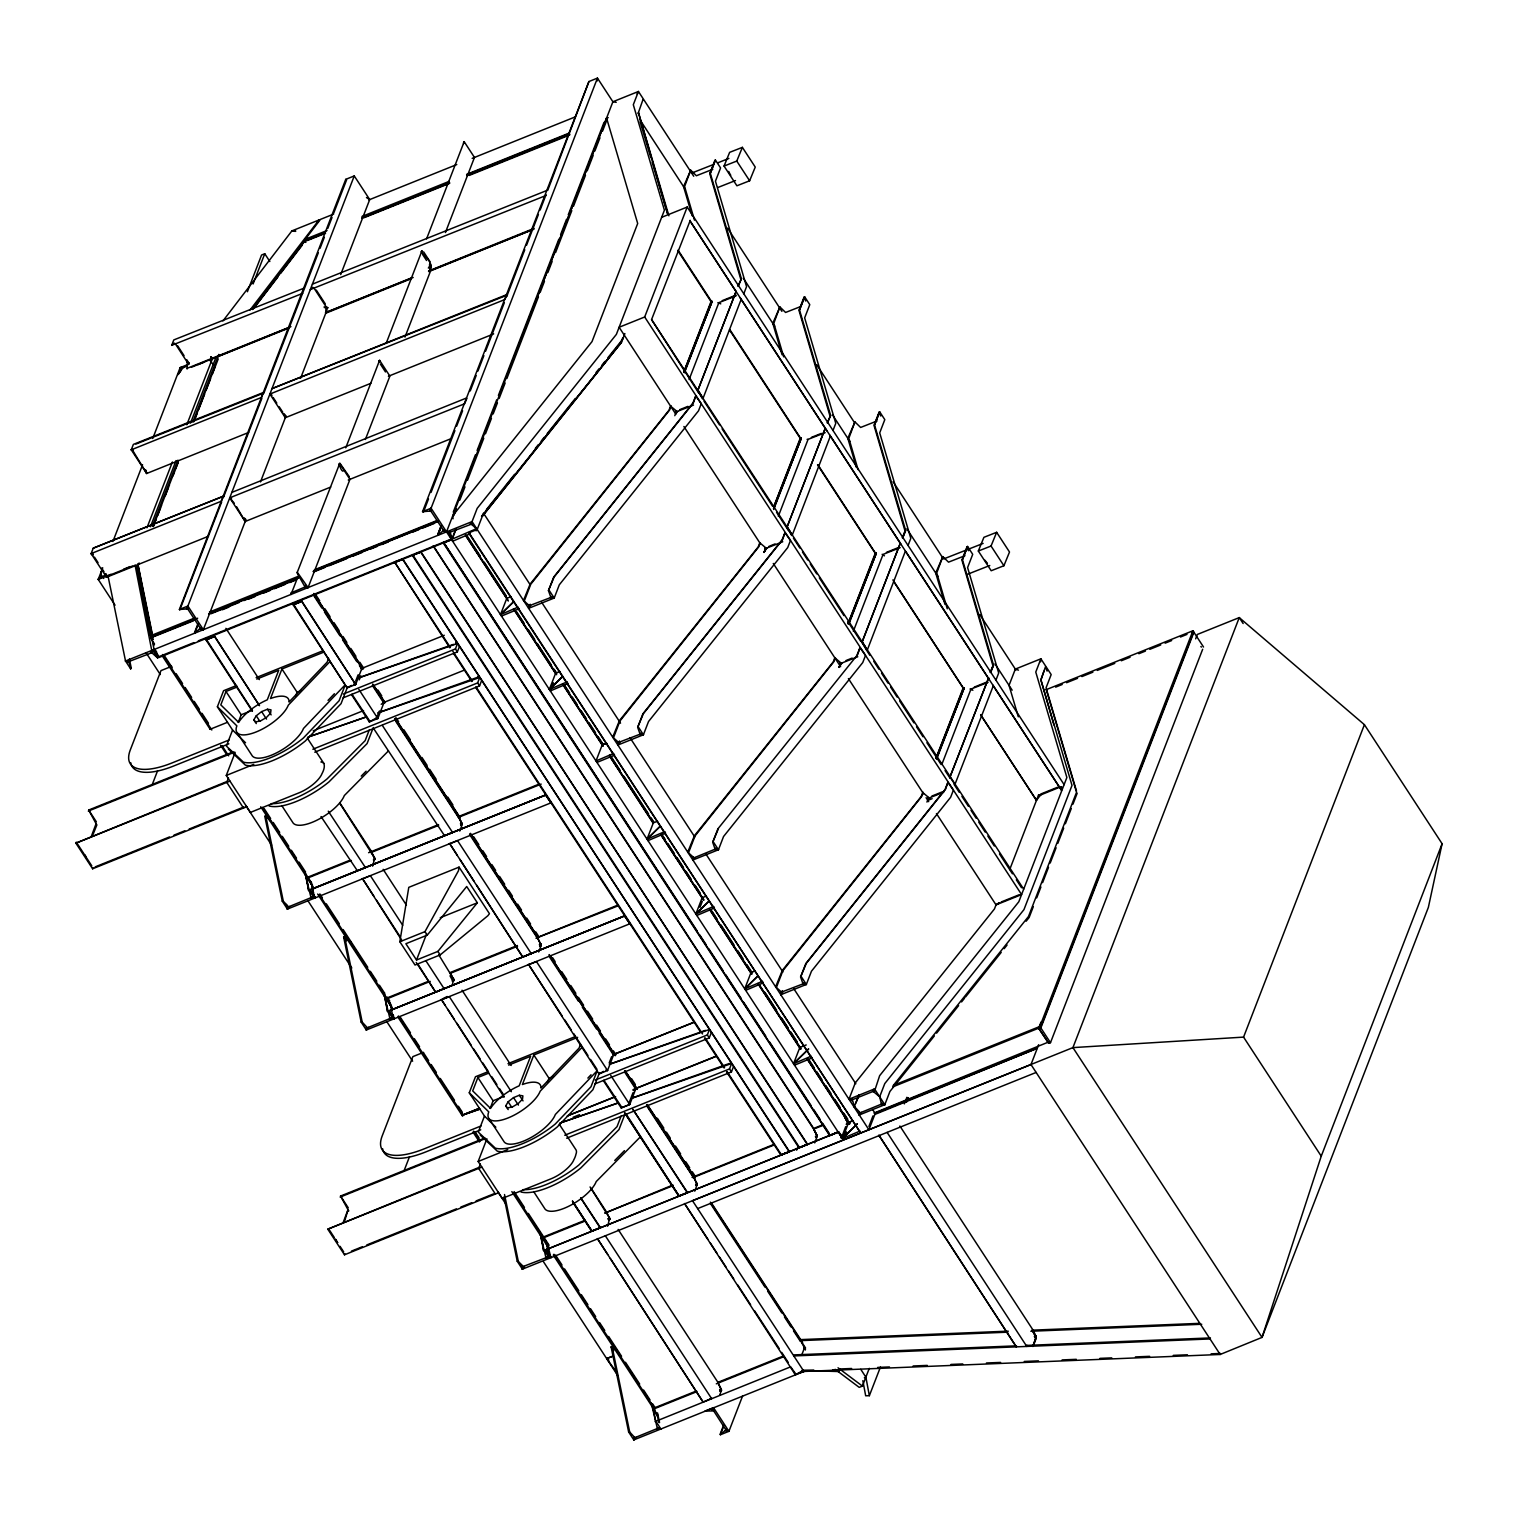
<?xml version="1.0" encoding="UTF-8"?>
<svg xmlns="http://www.w3.org/2000/svg" width="1518" height="1518" viewBox="0 0 1518 1518"><rect width="100%" height="100%" fill="white"/><g stroke="black" fill="none" stroke-linecap="round" stroke-linejoin="round"><path stroke-width="1.5" d="M530.161 584.696L483.502 513.198L477.202 529.478L471.832 524.583L472.06 521.604L477.183 508.359L616.365 334.396L664.41 210.186L633.31 104.723L638.433 91.478L693.726 176.24M528.89 605.34L528.644 608.32L554.203 598.054L559.307 584.809L698.508 410.847L701.259 403.712L695.756 395.989L692.853 403.162L553.672 577.125L548.453 590.616L550.863 597.466L529.384 605.701L523.501 600.445L530.161 584.051L669.002 410.183L670.576 406.103L677.066 411.53L693.517 405.059M618.092 742.055L617.864 745.034L643.404 734.769L648.528 721.524L787.728 547.562L790.48 540.427L784.977 532.704L782.074 539.877L642.892 713.839L637.674 727.331L640.084 734.181L618.604 742.416L612.722 737.16L619.363 720.765L758.222 546.897L759.797 542.818L766.286 548.245L782.738 541.774M675.946 410.998L675.719 413.997L619.135 327.262L644.676 316.996L687.199 207.036L1064.118 784.635M857.101 654.865L860.004 647.674L865.507 655.415L862.755 662.55L723.555 836.513L718.45 849.757L692.891 860.023L693.138 857.044L687.749 852.148L694.39 835.754L833.249 661.886L834.824 657.806L841.314 663.233L857.765 656.763M766.875 548.15L764.939 550.711L765.167 547.713M781.03 991.728L780.802 994.726L806.343 984.442L811.466 971.216L950.648 797.254L953.418 790.119L947.896 782.377L945.012 789.55L805.811 963.532L800.593 977.004L803.003 983.873L781.523 992.108L775.641 986.833L782.301 970.438L921.141 796.589L922.716 792.51L929.225 797.937L943.684 792.263M841.921 663.138L839.966 665.7L840.194 662.702M934.348 1035.94L889.928 1091.461L884.804 1104.687L859.264 1114.971L859.492 1111.973L854.634 1106.812L852.3 1099.772L873.173 1091.385L879.662 1096.812L884.785 1083.567L1023.967 909.605L1072.012 785.394L1040.912 679.931L1043.929 671.222M874.292 1091.916L879.643 1075.693L1018.825 901.73L1066.869 777.501L1035.769 672.057L1040.893 658.812L1051.177 674.58L1046.054 687.825L1076.509 791.049M928.105 797.405L927.859 800.384L932.128 798.677M1040.646 661.791L1040.893 658.812L1015.333 669.096L1009.034 685.377L1018.312 716.8M198.232 624.296L194.816 633.12L200.281 628.186L187.682 608.87L187.89 606.043L354.263 175.936L369.709 199.579L340.696 274.587M440.562 528.681L438 535.304L443.465 530.37L430.846 511.054L431.074 508.226L597.447 78.101L612.893 101.763L616.213 102.332M713.27 1410.488L713.498 1407.66L704.978 1411.076L713.707 1410.924L725.87 1429.804L720.405 1434.738L728.925 1431.322L742.568 1396.048M736.363 291.987L689.741 220.508L1061.48 790.252L1061.784 786.912M232.994 751.941L88.689 810.043L96.089 823.686L91.156 836.854M484.887 1137.95L340.563 1196.051L347.983 1209.694L343.049 1222.863M873.989 1113.073L1048.483 1042.05M210.964 356.673L210.471 361.303L213.981 365.136M156.316 651.089L157.72 657.996L152.255 653.138L135.045 564.981L137.626 568.927M305.384 874.634L311 897.669L289.521 906.455L287.414 909.073L287.737 906.037L283.316 901.18L265.783 816.058L264.739 816.058L282.272 901.18L287.414 909.073L314.473 898.182L311.152 882.091M383.807 993.246L389.898 1018.597L368.438 1027.363L366.312 1030.001L361.17 1022.107L343.637 936.986L344.681 936.967L362.214 1022.107L366.654 1026.965L366.312 1030.001L393.371 1019.109L390.05 1003M546.119 1242.16L549.44 1258.27L522.382 1269.162L522.704 1266.126L518.283 1261.268L504.526 1194.533M651.298 1403.144L657.37 1428.495L635.909 1437.261L633.803 1439.899L628.642 1432.005L611.109 1346.883L612.152 1346.864L629.685 1432.005L634.126 1436.863L633.803 1439.899L803.933 1371.456L1220.168 1354.473L1262.027 1337.396L1428.362 907.385L1442.1 843.723L1364.416 724.674L1239.257 617.598L1197.341 634.448L1195.653 638.85M443.275 529.839C449.005 534.374 450.144 531.243 442.99 531.262M438.721 954.784L453.654 979.129L452.326 984.954M470.295 834.274L537.505 937.612L541.186 945.24L538.681 952.014M697.236 1184.401L696.895 1183.243L695.718 1185.008L697.236 1184.401L693.574 1176.773L646.801 1104.781L693.688 1177.361L697.236 1184.401L694.751 1191.175M814.73 1142.902L817.234 1136.128L813.667 1129.107L433.161 545.968M846.266 1124.155L847.993 1123.13L844.539 1116.679L807.064 1058.824M106.602 574.942L101.459 576.688L101.023 572.172L101.459 576.688L98.234 579.421L115.045 605.189M211.078 356.977L211.4 361.17M313.505 894.747L315.194 897.897L310.014 889.776L545.93 794.882L310.033 890.022L315.194 897.897L551.015 802.832L545.778 795.185L551.015 802.832M1243.147 623.537L1239.257 617.598L1072.922 1047.61L1262.027 1337.396L1321.248 1156.166L1243.565 1037.117L1072.922 1047.61L550.939 1257.663L547.581 1244.608L543.178 1237.075L584.961 1220.301M187.131 368.988L187.397 362.441L175.139 343.523M313.771 287.756L326.028 306.674L325.744 313.239L411.188 278.705M399.841 941.748L408.778 887.347L459.062 867.12L489.441 913.684L487.828 915.771L440.182 954.917L415.021 965.031L399.841 941.748L424.983 931.635L458.455 870.782L459.062 867.12M137.853 563.766L152.521 634.96L152.787 637.902L150.68 638.129L154.551 644.087M404.964 337.11L430.505 271.096L429.708 269.843C435.362 261.722 418.551 252.235 421.947 250.849L421.188 251.931M899.889 1126.014L1033.075 1330.129L1036.187 1336.713L1032.961 1346.295M1202.673 649.249L1050.475 1042.714L1048.388 1042.79L1038.654 1028.198L1041.006 1022.088M430.941 265.138L429.708 269.843C433.977 265.384 427.659 264.701 430.505 263.98L429.328 264.967M719.817 1394.852L721.486 1390.203L717.919 1382.348L618.13 1229.409M471.832 524.583L472.06 521.604L154.096 649.514L151.477 636.801L197.663 618.224M529.384 605.701L528.644 608.32L530.598 605.777M618.604 742.416L617.864 745.034L619.818 742.492M764.939 550.711L765.679 548.093L764.009 552.4L766.286 548.245L764.009 552.4M860.004 647.674L857.613 654.656L717.919 828.828L712.701 842.3L715.111 849.169L694.846 857.48L692.891 860.023L693.138 857.044M839.966 665.7L840.706 663.081L839.037 667.389L841.314 663.233L839.037 667.389M781.523 992.108L780.802 994.726L782.738 992.165M879.662 1096.812L881.465 1104.117L861.218 1112.409L859.264 1114.971L859.492 1111.973M873.78 1091.537L874.52 1088.918L848.979 1099.203L852.205 1100.797M429.708 269.843L430.941 265.631L428.702 267.301L430.6 267.529L428.323 268.003M304.359 587.504L308.097 587.561L349.956 479.346L339.671 463.578L297.054 572.874L305.023 586.992L291.589 592.646L291.058 594.411L297.907 576.745M291.589 592.646L291.058 594.411L291.039 593.083M339.102 463.996L339.14 465.343C338.647 460.713 340.317 470.694 342.992 471.244M345.762 447.829L379.595 360.335L379.064 362.1L379.595 360.335L389.879 376.103L365.383 439.48M426.577 238.857L464.166 141.667L463.654 143.451L464.166 141.667L474.47 157.436L445.419 232.539M252.481 710.747L206.486 639.552L213.032 637.143L213.658 635.549L213.032 637.143L206.031 639.951L252.273 711.126M347.129 687.92L293.657 604.487L300.203 602.077L300.811 600.483L300.203 602.077L293.202 604.885L347.129 687.92L355.648 684.485L361.948 668.205L314.359 595.265M187.075 608.642L187.89 606.043L179.39 609.477L187.682 608.87M430.258 510.807L431.074 508.226L422.554 511.642L430.846 511.054M712.682 1410.26L713.498 1407.66L728.925 1431.322L725.414 1430.715M152.255 653.138L152.578 650.121L157.72 657.996M286.466 904.462L287.414 909.073L287.737 906.037M366.654 1026.965L366.312 1030.001L368.438 1027.363M503.957 1196.848L517.24 1261.268L522.382 1269.162L522.704 1266.126M634.126 1436.863L633.803 1439.899L635.909 1437.261M741.41 278.743L738.127 286.143L741.41 278.743L710.31 173.28L715.414 160.054L720.576 167.929L715.452 181.173L746.552 286.636L743.801 293.752M830.631 415.458L827.348 422.858L830.631 415.458L799.512 309.995L804.635 296.769L809.777 304.644L804.654 317.888L835.773 423.351L833.002 430.486M880.782 416.027L879.15 412.023L873.989 425.325L905.032 530.977L902.375 537.846L905.658 530.446L874.558 424.983L879.662 411.757L884.804 419.632L879.7 432.877L910.8 538.34L908.049 545.455M968.674 550.73L967.042 546.708L961.9 560.009L992.924 665.681L990.267 672.531L993.55 665.15L962.45 559.687L967.573 546.442L972.715 554.336L967.592 567.58L998.692 673.024L995.941 680.159M330.715 487.069L245.195 521.49L229.749 497.828L464.641 403.769L466.842 398.475M449.859 647.844L394.509 561.907L402.801 559.06L789.265 1151.839L780.84 1155.027L726.534 1071.822M412.365 555.379L420.903 551.774L807.348 1144.572L798.923 1147.76L412.365 555.379L420.79 552.173L807.519 1144.249L798.923 1147.76L807.519 1144.249M695.756 395.989L693.365 402.953L554.165 576.935L548.453 590.616M784.977 532.704L782.586 539.668L643.385 713.65L637.674 727.331M947.896 782.377L945.505 789.36L806.324 963.323L800.593 977.004M1032.771 1346.466L1035.959 1337.681L1032.695 1331.172L1036.187 1336.713L1034.707 1337.434L1036.301 1338.06L1033.075 1346.409M712.815 169.276L696.382 175.746L690.69 170.206L684.599 186.543L694.466 220.148M800.062 306.788L785.584 312.461L779.891 306.921L773.819 323.258L783.686 356.863M877.062 420.979L860.63 427.45L854.938 421.909L848.847 438.247L858.068 469.612M964.974 555.683L948.522 562.153L942.83 556.613L936.758 572.931L947.27 608.794M841.636 1137.418L843.154 1136.811L841.636 1137.418L845.697 1126.641M208.478 536.252L106.564 577.238L91.137 553.596L93.243 548.169L223.563 496.158L93.243 548.169M133.091 450.941L131.269 449.821L261.381 397.488L263.696 392.384L133.375 444.394L131.269 449.821L146.715 473.483L248.629 432.478M174.228 343.087L171.686 345.345L173.792 339.918L304.283 288.059M111.004 574.278L98.234 579.421L102.731 567.789M112.901 541.49L142.578 464.755M152.749 438.455L180.149 367.641L188.649 364.206M146.961 527.79L172.388 462.022M186.809 424.755L212.805 357.565M150.434 526.746L176.031 460.58M190.528 423.067L216.125 356.901M152.35 526.291L177.91 460.201M192.843 421.909L218.82 354.415M137.417 567.39L139.125 562.969M153.622 525.475L160.453 507.828M162.16 503.407L168.118 487.961M169.826 483.559L174.096 472.534M175.803 468.113L178.365 461.491M193.716 421.795L215.063 366.635M153.394 526.575L155.956 519.953M157.663 515.532L161.914 504.507M165.329 495.684L169.599 484.659M173.014 475.836L178.137 462.592M194.342 420.676L196.904 414.053M198.611 409.651L204.588 394.206M206.296 389.803L210.566 378.76M212.273 374.358L218.231 358.912M247.396 291.741L261.57 255.024L264.758 253.734L269.843 261.532M253.089 283.98L264.758 253.734M246.694 806.741L92.617 868.789L75.9 843.173L227.188 781.39M179.39 609.477L345.743 179.352L354.263 175.936M92.56 835.659L96.886 824.9L96.089 823.686M92.617 868.789L93.015 867.746M194.532 632.589L197.947 623.765M245.992 519.422L203.336 629.704L199.807 629.097M260.489 481.908L286.086 415.742M300.602 378.248L327.148 309.615M152.502 783.914L157.606 770.708M245.555 742.776L232.577 730.044L217.397 706.762L223.582 690.728L236.599 685.491M236.979 687.066L225.992 691.487L220.812 704.883L238.649 722.378A30.702 11.594 -33.1 0 1 267.301 699.798L278.724 670.273L256.751 679.115M232.577 730.044L226.372 746.078L243.449 762.169A51.802 19.563 -33.1 0 0 303.334 738.071L339.102 700.747L345.307 684.713L303.486 728.469A30.702 11.594 -33.1 0 1 278.287 751.96A30.702 11.594 -33.1 0 1 252.33 755.964L237.131 732.682M238.231 722.435L241.191 714.769L252.178 710.348M386.141 343.41L421.947 250.849M307.338 738.146L323.846 763.44A41.005 15.484 -33.1 0 1 321.987 773.668A22.011 8.311 -33.1 0 1 299.008 792.832L250.394 812.415L226.277 775.451L235.024 752.795M228.478 777.994L226.789 782.415L243.487 808.031L243.886 806.988L189.219 829.018M323.562 652.228L281.931 668.983L270.508 698.527A30.702 11.594 -33.1 0 1 289.046 701.999L327.129 662.152L328.609 658.319M295.479 696.496L297.111 692.265L301.494 690.5M347.603 686.724L341.038 703.688L305.27 741.031A51.802 19.563 -33.1 0 1 245.366 765.129L228.307 749.038M355.648 681.165L358.096 674.846M422.554 511.642L588.927 81.536L597.447 78.101L597.219 80.947M423.389 512.23L428.493 498.986M431.055 492.382L454.907 430.619M456.614 426.197L462.592 410.771M470.257 390.923L476.216 375.477M477.923 371.056L483.881 355.629M485.589 351.208L504.337 302.689M506.879 296.067L524.773 249.749M526.48 245.347L538.416 214.455M540.123 210.053L546.082 194.608M547.789 190.186L588.927 81.536M359.216 679.912L360.848 675.7M453.256 512.116L475.4 454.869M477.107 450.466L496.69 399.822M498.397 395.42L558.871 239.085M560.578 234.683L566.537 219.256M568.244 214.854L604.012 122.389M369.272 729.968L365.155 740.651L327.053 778.924A51.802 19.563 -33.1 0 1 271.229 803.629M471.32 524.222L450.296 532.135L452.022 539.611L443.237 542.951L829.701 1135.578L838.619 1131.973L843.363 1140.037L446.52 531.869L612.893 101.763L638.433 91.478L637.067 93.945M524.754 329.577L606.327 118.727M453.844 515.551L456.425 508.928M459.84 500.086L464.963 486.823M467.525 480.2L483.768 438.228M485.475 433.806L491.452 418.342M493.16 413.921L497.43 402.877M499.156 398.456L505.133 382.991M506.841 378.57L538.454 296.807M540.161 292.405L544.45 281.342M547.865 272.519L552.135 261.457M555.55 252.633L571.793 210.641M573.5 206.22L585.474 175.291M587.181 170.87L593.159 155.405M594.866 150.984L599.99 137.74M602.551 131.098L606.839 120.055M351.588 694.751L369.31 721.923L376.578 717.862L379.462 710.955M373.276 727.577L367.071 743.611L328.989 781.884A51.802 19.563 -33.1 0 1 269.084 805.982M372.745 684.732L384.13 702.208L377.83 718.488L369.31 721.923M159.238 657.389L154.096 649.514L159.238 657.389L451.757 539.535L455.571 529.63M456.14 528.985L452.022 539.611L449.745 533.482L443.465 530.37M638.053 113.622L642.987 99.562M343.391 694.011L455.438 648.926L457.544 643.499L357.47 678.375M372.612 866.152L374.756 858.22L339.634 803.041M343.125 697.844L457.373 651.886L459.48 646.459M312.841 749.228L477.62 682.929L479.726 677.502L379.671 712.359M314.776 752.188L479.555 685.889L481.661 680.462M622.646 338.04L620.957 342.404L482.326 516.253L621.507 342.29L624.885 333.562M524.507 600.464L530.769 584.259L669.552 410.069L671.165 405.932M530.218 604.259L528.644 608.32L530.01 605.872M714.902 160.32L709.741 173.621L740.784 279.274M710.31 173.28L715.414 160.054M459.764 831.086L462.269 824.331L458.626 817.063L394.984 718.906L458.702 816.456M416.52 960.002L437.886 951.406L477.335 902.793L466.709 886.512L427.26 935.126L405.894 943.722L416.52 960.002L426.52 934.158M498.587 1192.75L344.51 1254.798L327.793 1229.182L479.081 1167.399M344.453 1221.667L347.926 1210.263L348.779 1210.909L347.983 1209.694M551.091 688.906L553.463 682.796M683.745 372.043L711.012 301.589M684.276 371.872L712.094 301.361L684.466 372.783M344.51 1254.798L344.909 1253.754M674.789 415.685L676.459 411.378L675.719 413.997L677.673 411.435M689.096 379.576L718.849 302.67L735.945 295.934M741.163 299.388L703.005 398.437L697.73 390.657L736.059 291.513L697.73 390.657L702.492 398.836M404.376 1169.942L409.499 1156.716M495.836 1127.21L484.47 1116.053L469.271 1092.77L475.476 1076.736L488.492 1071.518M488.872 1073.074L477.885 1077.495L472.705 1090.892L490.542 1108.406A30.702 11.594 -33.1 0 1 519.194 1085.806L530.617 1056.281L508.644 1065.124M613.708 737.179L619.989 720.974L758.772 546.784L760.366 542.647M619.439 740.974L617.864 745.034L619.211 742.587M484.47 1116.053L478.265 1132.086L495.342 1148.177A51.802 19.563 -33.1 0 0 555.227 1124.079L590.995 1086.755L597.2 1070.721L555.36 1114.478A30.702 11.594 -33.1 0 1 530.18 1137.988A30.702 11.594 -33.1 0 1 504.223 1141.972L489.024 1118.69M490.124 1108.444L493.084 1100.778L504.071 1096.357M799.512 309.995L804.635 296.769M559.231 1124.155L575.739 1149.449A22.011 8.311 -33.1 0 1 575.929 1154.325A41.005 15.484 -33.1 0 1 573.88 1159.676A22.011 8.311 -33.1 0 1 550.901 1178.86L502.287 1198.423L478.17 1161.479L486.917 1138.804M480.371 1164.021L478.682 1168.424L495.38 1194.04M577.656 1037.363L533.824 1054.991L522.401 1084.535A30.702 11.594 -33.1 0 1 540.939 1088.008L579.022 1048.16L580.502 1044.327M547.372 1082.505L549.004 1078.273L553.387 1076.509M773.819 506.557L800.214 438.304M773.478 508.587L801.314 438.095L773.687 509.498M657.56 821.219L653.328 822.87L647.029 839.15L664.599 831.674L665.567 833.135L647.996 840.63M778.317 516.291L808.069 439.385L825.166 432.649M830.365 436.102L792.225 535.152L786.931 527.372L825.28 428.228L786.931 527.372L791.713 535.55M599.534 1072.6L592.912 1089.715L557.163 1127.039A51.802 19.563 -33.1 0 1 497.259 1151.137L480.2 1135.047M688.755 852.148L695.016 835.963L833.799 661.772L835.412 657.636M609.173 1062.961L611.621 1056.642M528.473 964.347L599.022 1073.928L607.542 1070.513L613.841 1054.213L549.212 955.164M712.701 842.3L718.412 828.638M874.558 424.983L879.662 411.757M699.969 907.385L702.322 901.312M703.1 899.282L660.747 834.312M621.166 1115.977L617.029 1126.66L578.946 1164.932A51.802 19.563 -33.1 0 1 523.122 1189.638M632.987 1092.751L628.907 1103.282L629.723 1104.497L621.204 1107.931L603.481 1080.759M625.169 1113.586L618.964 1129.62L580.882 1167.892A51.802 19.563 -33.1 0 1 520.978 1191.991M621.204 1107.931L629.723 1104.497L636.023 1088.216L624.638 1070.759M607.579 1226.221L609.724 1218.29L590.066 1186.962M847.993 623.746L875.26 553.273M848.524 623.575L876.341 553.064L849.549 622.323M853.344 631.279L883.096 554.374L900.193 547.619M595.284 1080.019L707.331 1034.953L709.437 1029.508L609.363 1064.384M905.411 551.091L867.252 650.14L861.977 642.342L900.307 543.216L861.977 642.342L866.74 650.539M594.999 1083.871L709.267 1037.895L711.373 1032.468M902.906 537.581L905.658 530.446M750.955 972.715L744.712 988.863L762.302 981.368L763.25 982.848L745.68 990.324M564.734 1135.236L729.513 1068.938L731.619 1063.511L631.564 1098.368M566.65 1138.196L731.448 1071.898L733.555 1066.471M776.647 986.852L782.909 970.666L921.692 796.476L923.305 792.32M782.377 990.647L780.802 994.726L782.149 992.26M962.45 559.687L967.573 546.442M935.885 758.45L963.152 687.977M936.416 758.279L964.234 687.768L936.606 759.19M926.929 802.073L928.599 797.785L927.859 800.384L929.813 797.842M942.09 763.782L970.989 689.058L988.085 682.322M796.646 1150.17L798.259 1145.957M990.799 672.265L993.55 665.15M720.12 1434.206L723.536 1425.402M720.405 1434.738L722.966 1428.134M848.619 1122.504L852.945 1120.607L848.619 1122.504L842.395 1138.557L843.363 1140.037L838.316 1131.916L545.797 1249.769L550.939 1257.663L549.725 1254.836M844.16 1137.988L846.513 1131.878M1047.116 671.108L1045.447 666.876L1040.912 679.931L1053.89 724.921M868.922 1126.432L872.983 1115.901M803.99 1347.434L805.432 1349.654L800.1 1339.635L1008.218 1331.153M801.694 1355.062L804.123 1348.781L805.033 1349.502L804.179 1348.193L805.432 1349.654M904.349 1103.89L906.891 1097.286M908.144 1097.742L906.436 1102.144L908.333 1097.761M996.15 904.576L994.461 908.94L855.279 1082.903L848.979 1099.203L852.11 1100.265M1009.698 869.567L1038.464 795.204M1033.341 906.588L1029.128 917.498L1026.149 921.198M1036.699 897.878L1040.912 886.986M1042.6 882.622L1048.502 867.366M1050.19 863.021L1056.092 847.765M1057.78 843.401L1063.682 828.145M1065.37 823.781L1071.272 808.525M1072.96 804.179L1077.173 793.288M835.147 1369.312L859.226 1387.376L862.414 1386.086L869.283 1368.344M862.85 1380.678L865.677 1395.782L869.359 1395.687L880.44 1367.073M1048.388 1042.79L1038.976 1028.692L1041.329 1022.582M893.988 1086.395L893.343 1085.408L1039.868 1026.453L1192.92 630.767L1193.565 631.754L1040.513 1027.439L892.66 1086.926M1038.976 1028.692L1040.836 1027.933L1193.888 632.247L1203.527 647.029M1211.098 1353.828L1220.567 1353.449L1220.168 1354.473L1030.988 1064.554L1038.654 1044.707M1027.174 1345.403L1026.775 1346.428L887.119 1132.39M1243.565 1037.117L1364.416 724.674M1321.248 1156.166L1442.1 843.723M179.769 609.97L221.685 501.908M223.393 497.487L261.893 398.266M264.455 391.644L318.344 252.709M320.051 248.307L324.34 237.282M327.755 228.459L332.044 217.435M333.751 213.013L346.578 179.94L345.743 179.352M1023.682 889.168L651.564 319.596L690.254 220.357M683.897 371.986L711.544 301.38M773.971 506.5L800.745 438.095M848.145 623.689L875.791 553.083M936.037 758.393L963.683 687.787M954.632 785.223L993.303 685.775M684.428 371.872L712.094 301.361M773.649 508.587L801.314 438.095M848.676 623.575L876.341 553.064M936.568 758.279L964.234 687.768M949.718 777.671L988.692 677.711L950.002 776.95L955.145 784.825M724.048 166.069L729.646 152.35L742.378 147.36L755.243 167.075L749.626 180.775L736.913 185.784L724.048 166.069L736.761 161.079L742.378 147.36M978.332 551.034L983.911 537.315L996.643 532.306L1009.508 552.021L1003.91 565.74L991.197 570.749L978.332 551.034L991.045 546.025L996.643 532.306M855.81 1102.96L859.226 1094.725L854.122 1107.077L855.108 1107.096M132.977 565.816L107.987 575.872L125.52 660.994L130.681 668.888L128.992 661.525L151.724 652.778M523.236 1266.486L545.968 1257.758L539.877 1232.407M92.959 554.715L91.137 553.596C93.831 552.969 93.471 557.201 91.137 553.596L221.248 501.263L223.563 496.158M507.391 295.042L504.564 299.653L269.9 394.054L285.327 417.716L370.866 383.314M443.237 542.951L475.703 529.042M477.202 529.478L468.683 532.913L860.573 1132.807L859.776 1131.176L842.395 1138.557L857.347 1123.832L842.395 1138.557M416.217 962.412L435.628 992.165L417.773 963.949M457.298 855.355L449.575 843.42L522.78 957.099L476.614 885.165M607.712 1254.475L597.39 1238.555L703.1 1402.063L610.293 1258.46M443.028 989.167L444.3 988.427L435.628 992.165M530.199 954.12L531.471 953.361L522.78 957.099M624.847 915.79L388.95 1010.931L624.847 915.79L388.95 1010.931L394.092 1018.825L629.913 923.76L624.676 916.113L629.913 923.76M711.79 1398.325L703.1 1402.063M470.713 524.071L472.06 521.604L868.903 1129.753L875.203 1113.472L872.622 1109.506M692.891 860.023L694.846 857.48M859.264 1114.971L861.218 1112.409M873.173 1091.385L874.52 1088.918L884.804 1104.687L881.028 1104.44M186.467 608.642L187.89 606.043L203.336 629.704L200.186 628.699M429.651 510.826L431.074 508.226L446.52 531.869L448.189 532.476M712.056 1410.26L713.498 1407.66L713.707 1410.924M317.471 222.52L318.951 219.996L291.892 230.888L222.956 320.943M151.098 652.626L152.578 650.121L125.52 660.994L128.859 662.55M287.414 909.073L289.521 906.455M521.433 1264.551L522.382 1269.162L523.862 1266.638M183.45 367.394L180.149 367.641C185.727 367.375 175.424 376.388 178.346 374.358L182.065 368.286L187.53 365.762M1060.873 786.76L1040.513 795.015L1036.471 800.347L980.78 714.978L1036.471 800.347M253.829 719.836L256.257 715.775L261.627 711.6L267.453 709.248L271.001 709.836L270.602 713.099L266.447 717.483L260.47 720.955L255.498 721.885L253.829 719.836L256.276 723.593M505.722 1105.863L508.151 1101.783L513.52 1097.609L519.346 1095.256L522.894 1095.863L522.496 1099.108L518.321 1103.491L512.363 1106.964L507.391 1107.893L505.722 1105.863L508.169 1109.601M456.482 642.664L455.495 643.404L456.728 642.285M606.479 1069.678L607.542 1070.513L606.024 1070.076M312.841 287.319L310.317 289.577L545.892 195.537M213.658 635.549L213.032 637.143L213.393 635.928M300.811 600.483L300.203 602.077L300.564 600.862M470.106 524.146L472.06 521.604M872.565 1091.48L874.52 1088.918M249.996 310.052L318.951 219.996L316.845 222.615M252.368 309.52L304.966 240.812L324.662 232.899M252.899 309.103L303.923 241.969M255.062 306.807L277.946 276.921M280.811 273.183L302.253 245.157M486.462 509.498L514.602 474.337M535.323 448.417L538.302 444.717M541.262 441.017L544.222 437.317M547.182 433.617L575.322 398.456M596.043 372.536L599.003 368.836M601.963 365.136L604.923 361.436M607.883 357.736L622.703 339.235M481.548 516.291L496.386 497.79M499.346 494.09L502.306 490.39M505.285 486.69L563.121 414.547M566.081 410.847L621.507 342.29M893.343 1085.408L1028.483 916.511L1076.528 792.301L1046.244 689.646L1192.92 630.767M936.587 1033.151L958.617 1005.618M961.558 1001.937L964.499 998.275M965.448 997.079L1001.216 952.374M1004.157 948.693L1007.079 945.031M150.472 652.74L152.578 650.121M522.382 1269.162L524.488 1266.524M511.035 596.669L506.803 598.32L500.504 614.619L518.074 607.124L518.587 609.003L501.471 616.08M401.985 940.591L362.404 878.486L373.997 896.379M559.876 671.506L555.645 673.176L549.345 689.457L566.916 681.962L567.884 683.442L550.313 690.937M606.783 743.384L602.304 744.674L606.441 743.099L602.304 744.674L596.005 760.954L613.576 753.459L614.088 755.357L596.972 762.434M504.109 1097.097L441.321 999.394L445.191 1005.352M706.401 896.056L702.17 897.707L695.87 914.007L713.46 906.512L714.409 907.992L696.838 915.487M599.022 1073.928L603.519 1071.366M806.21 1044.934L799.853 1047.42L793.553 1063.701L811.143 1056.205L811.637 1058.103L794.521 1065.181M707.862 1239.238L684.542 1203.508L795.413 1374.872L801.143 1371.532M384.13 702.208L381.227 704.295M633.803 1090.645L636.023 1088.216L633.12 1090.303M330.108 661.431L288.287 705.187A30.702 11.594 -33.1 0 1 256.238 731.923A30.702 11.594 -33.1 0 1 236.865 725.87L217.397 706.762M328.04 700.386L334.396 693.745M582.001 1047.439L540.18 1091.195A30.702 11.594 -33.1 0 1 508.132 1117.931A30.702 11.594 -33.1 0 1 488.758 1111.878L469.271 1092.77M587.864 1078.084L591.033 1074.763M1030.988 1064.554L692.512 1200.719L803.933 1371.456L804.331 1370.431L813.781 1370.033M361.246 776.115L366.085 771.201M388.475 750.86L344.32 795.565A30.702 11.594 -33.1 0 1 319.141 819.056A30.702 11.594 -33.1 0 1 293.164 823.06L281.779 805.603M614.752 1160.492L624.448 1150.663M640.368 1136.868L596.213 1181.573A30.702 11.594 -33.1 0 1 571.034 1205.064A30.702 11.594 -33.1 0 1 545.057 1209.068L533.672 1191.611M513.786 601.526L500.504 614.619L513.919 601.583M562.628 676.364L549.345 689.457L562.761 676.44M660.311 826.058L647.029 839.15L660.463 826.134M709.153 900.914L695.87 914.007L709.304 900.99M103.755 578.453L102.541 576.593L98.234 579.421L101.345 576.385M452.497 980.913L453.654 979.129L452.402 980.343L453.901 979.717L452.497 980.913L453.958 980.742L452.44 981.368M539.668 945.847L540.825 944.082L539.668 945.847L541.129 945.695L539.611 946.302M719.627 1389.653L721.145 1389.027L721.486 1390.203L719.874 1390.241L721.145 1389.027L717.805 1382.746M476.386 528.264L475.153 529.384L476.121 530.864M519.042 608.604L517.524 607.75M614.543 754.939L613.025 754.104M633.708 1090.285L636.023 1088.216M812.092 1057.685L810.593 1056.851M672.91 1184.97L605.018 1213.034L606.422 1211.838L591.242 1188.48M373.599 859.985L375.003 858.808L371.455 852.129L375.117 859.378L373.542 860.44M462.155 823.743L460.694 825.375L462.269 824.331L458.626 817.063L462.155 823.743L460.409 823.762M608.566 1220.074L609.97 1218.878L608.206 1218.897L609.97 1218.878M801.884 1371.342L803.117 1370.242L803.933 1371.456L795.963 1374.245L790.669 1366.826L655.074 1421.588M98.234 579.421L101.896 576.764M644.676 316.996L1021.595 894.595L996.036 904.88L999.28 902.755L996.036 904.88L936.454 813.572M306.01 874.197L308.685 890.762L305.479 874.577M384.433 992.81L387.583 1011.69L383.94 993.17M541.452 1236.582L543.653 1250.851L539.991 1232.331M822.566 1125.521L813.781 1129.05L817.234 1136.128L815.659 1137.191L817.177 1136.584M478.227 677.066L377.716 712.891M580.882 1197.911L600.369 1227.588L591.868 1230.946L572.4 1201.212M687.521 1192.522L679.039 1195.88L624.524 1112.637L678.85 1196.26L687.521 1192.522L632.949 1109.43M152.217 638.661L138.309 567.068L136.468 566.214L150.206 635.814M347.318 687.54L351.512 685.434M145.348 469.859L146.715 473.483L133.375 451.51M349.311 476.69L339.823 463.123M453.521 644.353L357.755 678.11M443.294 998.446L447.241 996.51M705.415 1030.38L609.648 1064.118M729.57 1063.416L631.83 1098.121M846.513 1124.477L849.663 1123.737L807.196 1058.976M842.945 1137.02L841.029 1137.741L842.945 1137.02L838.619 1131.973L829.872 1135.255L443.484 542.211L697.16 930.97M545.797 1249.769L600.198 1227.891L580.768 1198.119M656.896 1428.817L660.842 1429.007L655.833 1421.057M361.436 869.207L365.402 867.499L328.286 811.181M448.607 834.16L452.554 832.433L382.308 725.357M572.722 1202.142L591.678 1231.326L600.369 1227.588M789.417 1151.536L780.84 1155.027L789.417 1151.536L402.706 559.459L394.263 562.647M829.701 1135.578L838.316 1131.916M191.458 367.242L288.818 327.603M606.346 118.157L608.206 117.626M411.055 278.079L325.421 312.689L413.181 277.471M428.626 270.982L534.032 228.383M428.721 271.627L533.9 229.123L428.55 271.324M222.349 609.762L228.876 607.124M248.44 599.212L254.967 596.574M263.658 593.064L270.185 590.426M274.53 588.661L285.403 584.259M289.748 582.514L296.276 579.876M88.291 811.086L234.797 752.093M226.277 775.451L253.753 764.389M75.9 843.173L229.977 781.125M95.198 866.873L169.542 836.93M173.925 835.166L184.854 830.763M545.93 794.882L310.014 889.776M340.165 1197.095L484.489 1138.974M478.17 1161.479L507.752 1149.562M327.793 1229.182L481.87 1167.133M351.455 1251.117L362.404 1246.714M366.768 1244.95L456.425 1208.859M460.789 1207.095L471.737 1202.692M476.102 1200.928L493.597 1193.888M333.656 214.095L320.469 219.389L305.251 239.275L307.623 238.971M368.836 199.94L456.785 164.551M472.174 158.365L575.512 116.791M327.053 230.508L305.251 239.275L307.869 238.44M361.948 216.467L449.176 181.363M466.633 174.342L569.231 133.072M466.88 174.836L569.098 133.698M361.891 217.928L449.442 182.691M466.956 175.652L569.838 134.267M304.966 240.812L305.763 242.406L305.308 240.907L324.985 232.994M362.157 218.042L449.613 182.862M307.3 240.546L325.573 233.26M364.149 217.681L449.651 183.336M469.1 175.462L569.667 135.007M312.404 284.151L547.448 190.243M171.686 345.345L302.708 293.353M186.809 368.457L290.925 326.617M197.966 364.643L204.475 362.024M208.801 360.278L289.046 328.002M661.658 217.321L687.199 207.036M388.399 376.255L493.673 333.903M231.856 492.401L466.519 398.001M722.188 300.678L736.059 295.099M123.774 569.136L130.15 566.575M348.267 480.011L451.339 438.55M679.684 409.689L687.92 406.369M152.521 634.96L194.114 618.224M209.427 612.058L299.179 575.948M314.492 569.8L437.089 520.484M313.771 570.654L437.962 520.712M313.031 571.527L437.639 521.395M208.668 613.803L298.837 577.523M314.245 571.337L437.412 521.775M195.86 619.325L152.142 636.915L137.379 565.284M208.991 614.05L298.629 577.997M313.922 571.85L324.852 567.447M329.235 565.683L346.73 558.643M353.277 556.005L362.024 552.495M370.772 548.966L377.337 546.328M381.701 544.582L388.266 541.945M412.308 532.268L418.873 529.63M423.237 527.866L434.167 523.463M154.115 636.535L193.488 620.767M210.983 613.746L239.408 602.361M243.791 600.597L296.276 579.553M158.935 656.668L193.887 642.607M198.251 640.862L451.643 538.928M214.436 635.928L212.918 636.535L214.55 636.535L259.502 705.718L214.436 635.928L206.031 639.951M301.608 600.862L300.09 601.489L301.702 601.47L355.648 684.485L353.599 684.39L355.648 684.485L301.608 600.862L293.202 604.885M171.629 666.326L160.984 670.614L130.301 749.93A66.09 24.952 -33.1 0 0 172.008 762.947L229.123 739.968M811.39 437.393L821.314 433.408M256.106 677.654L323.296 650.615M209.958 729.342L227.472 722.302M361.075 668.679L444.281 635.264M228.857 743.82L173.925 765.907A66.09 24.952 -33.1 0 1 130.719 762.7M768.886 546.404L775.072 543.918M313.182 730.803L363.542 710.595M383.257 702.682L464.28 670.14M886.436 552.381L898.314 547.6M313.581 893.096L311.816 884.842L307.433 877.309L348.931 860.611M368.589 852.699L438.493 824.597M458.151 816.684L538.966 784.161M845.981 660.558L852.167 658.072M307.718 878.03L351.36 860.478M370.999 852.566L438.645 825.375M458.265 817.462L541.186 784.104M373.485 859.416L375.003 858.808M361.853 879.131L370.373 875.696L402.725 925.278M449.024 844.065L457.544 840.63L531.3 953.665M974.328 687.085L986.226 682.303M440.258 917.707L477.335 902.793M1055.655 687.123L1062.22 684.485M1066.585 682.721L1077.533 678.337M1081.917 676.573L1092.865 672.189M1097.248 670.425L1114.762 663.385M1121.328 660.766L1130.075 657.237M1138.842 653.727L1145.407 651.089M1149.79 649.343L1160.739 644.941M1165.103 643.177L1171.668 640.539M1180.435 637.029L1187 634.391M1192.028 633.006L1193.888 632.247M392.346 1010.343L391.473 1006.111L386.331 998.237L427.829 981.539M449.67 972.753L517.391 945.505M617.883 905.089L537.049 937.593L469.574 834.426M386.635 998.958L430.258 981.387M449.897 973.493L517.543 946.283M617.921 905.904L536.006 938.219L537.619 938.2L541.186 945.24M453.654 979.129L452.155 979.755L450.011 975.827M539.307 944.689L540.825 944.082M931.824 796.096L942.128 791.941M440.77 1000.039L449.29 996.624L511.338 1091.708M527.922 964.974L536.442 961.558L607.542 1070.513M1040.703 794.047L1057.723 787.197M423.522 1052.353L412.877 1056.623L382.194 1135.938A66.09 24.952 -33.1 0 0 423.901 1148.955L481.016 1125.976M507.999 1063.663L575.189 1036.623M461.851 1115.35L479.764 1109.146L461.851 1115.35L479.365 1108.311L461.851 1115.35L460.922 1110.834M612.968 1054.687L693.992 1022.164M1001.254 901.958L1019.09 894.785M480.751 1129.828L425.818 1151.915A66.09 24.952 -33.1 0 1 382.612 1148.709M615.435 1096.603L567.258 1115.939L615.568 1096.66M635.15 1088.691L716.173 1056.149M573.083 1117.267L579.591 1114.648M692.056 1177.38L774.066 1144.344M822.433 1124.914L813.648 1128.443L433.465 546.025M543.482 1237.796L585.227 1221.003M604.999 1213.034L673.138 1185.634M692.91 1177.683L774.218 1144.97M608.206 1218.897L609.724 1218.29L610.084 1219.466L606.422 1211.838M695.624 1184.438L697.141 1183.831M695.68 1185.463L697.179 1184.856L695.718 1185.008M874.842 1113.187L1037.477 1047.762M874.634 1113.7L1037.287 1048.274L874.653 1114.516M600.54 1227.758L838.619 1131.973M697.654 1208.594L1036.13 1072.448M613.082 1356.048L606.688 1358.61L617.181 1373.145M658.831 1422.233L657.484 1415.952L653.082 1408.419L696.572 1390.924M718.299 1382.177L783.516 1355.954M653.385 1409.14L696.781 1391.683M716.306 1383.828L783.573 1356.769M719.874 1390.241L721.392 1389.615M719.93 1391.266L721.448 1390.64L719.987 1390.811L721.145 1389.027M864.368 1377.756L865.867 1377.149L860.782 1369.331M1035.826 1335.992L1034.327 1336.599L1036.187 1336.713M506.879 294.568L271.988 388.627L505.209 295.915M135.88 444.072L264.227 392.858M613.12 1054.763L694.238 1022.278M633.12 1089.639L716.42 1056.281M613.291 1355.972L606.688 1358.61L608.794 1360.299M691.544 173.128L713.498 164.494M717.9 162.768L728.868 158.441M717.919 187.473L735.49 180.547M943.608 558.966L983.133 543.406M967.801 574.165L989.774 565.512M751.012 972.564L755.243 970.913M308.287 736.951L366.502 716.762M560.18 1122.959L618.395 1102.789M308.135 737.084L366.255 717.008M560.028 1123.092L618.149 1103.017M685.946 1193.205L687.369 1192.825L632.949 1109.449M598.775 1228.271L600.198 1227.891M710.196 1399.008L711.619 1398.628L605.34 1235.785M848.05 1124.155L849.663 1123.737L844.425 1116.091L848.107 1123.718M817.234 1136.128L815.413 1136.565L817.12 1135.559L813.667 1129.107M350.905 942.242L344.681 936.967M618.376 1352.14L612.152 1346.864M690.69 170.206L683.574 186.619L692.17 215.784M779.891 306.921L772.795 323.334L782.055 354.757M854.938 421.909L847.822 438.322L856.418 467.487M942.83 556.613L935.714 573.007L944.993 604.43M651.564 319.596L698.792 393.143M1041.063 794.73L1038.578 794.92L1039.697 795.793M1031.861 1330.185L1199.77 1323.335M799.701 1340.66L1007.819 1332.178M1030.817 1331.248L1201.744 1324.265M1016.51 1345.84L794.199 1354.891L793.8 1355.935L1210.036 1338.952L1210.434 1337.927L1025.959 1345.441M839.796 1368.97L851.617 1368.496M877.632 1367.433L889.453 1366.959M913.115 1365.991L927.308 1365.403M950.951 1364.435L962.773 1363.961M986.434 1362.993L1000.609 1362.424M1024.27 1361.456L1038.464 1360.868M1062.107 1359.919L1076.3 1359.331M1099.943 1358.363L1111.764 1357.889M1135.426 1356.921L1149.619 1356.333M1173.262 1355.384L1187.455 1354.796M311.949 885.222L313.448 889.434M547.694 1244.988L543.178 1237.075M657.617 1416.332L653.082 1408.419M444.641 835.868L373.789 728.773M357.489 870.934L321.038 816.57M282.272 901.18L283.316 901.18M361.17 1022.107L362.214 1022.107M517.24 1261.268L518.283 1261.268M628.642 1432.005L629.685 1432.005M326.18 307.774L327.85 307.793L326.028 306.674M187.568 363.542L189.219 363.561L186.657 359.614M272.007 395.743L269.9 394.054L271.551 394.073M132.92 449.84L131.269 449.821L132.939 450.353M608.357 1358.629L606.688 1358.61L608.509 1359.73M443.351 530.883L448.076 531.907M832.623 1369.995L839.606 1370.204M801.827 1370.45L839.074 1371.551M717.881 302.632L720.746 303.847M807.083 439.347L808.069 439.385M882.129 554.336L884.444 555.835M970.021 689.02L972.886 690.254M295.839 231.078L291.892 230.888L295.365 231.4M128.783 662.019L125.52 660.994L129.466 661.184M310.526 898.011L314.473 898.182L309.311 890.307M389.424 1018.92L393.371 1019.109L388.228 1011.216M545.493 1258.08L549.44 1258.27L544.298 1250.377M375.781 718.394L377.83 718.488L358.836 689.381M182.729 367.773L180.149 367.641L181.629 368.817M1040.513 795.015L1038.578 794.92L1040.02 795.394M449.651 532.932L446.52 531.869L450.296 532.135M550.427 597.807L554.203 598.054L549.042 590.16M639.628 734.522L643.404 734.769L638.262 726.875M714.674 849.492L718.45 849.757L713.289 841.864M802.567 984.195L806.343 984.442L801.2 976.567M852.755 1099.449L848.979 1099.203L852.3 1099.772M125.52 660.994L128.992 661.525M311 897.669L314.473 898.182L311.133 896.626M389.898 1018.597L393.371 1019.109L390.05 1017.553M545.968 1257.758L549.44 1258.27L546.101 1256.714M657.37 1428.495L660.842 1429.007L657.522 1427.451M446.52 531.869L449.84 532.457M550.863 597.466L554.203 598.054L550.977 596.46M640.084 734.181L643.404 734.769L640.179 733.175M715.111 849.169L718.45 849.757L715.225 848.145M803.003 983.873L806.343 984.442L803.117 982.848M881.465 1104.117L884.804 1104.687L881.579 1103.093M305.023 586.992L308.097 587.561L297.243 572.229M311.209 897.176L314.473 898.182M390.126 1018.104L393.371 1019.109M546.176 1257.265L549.44 1258.27M657.598 1428.002L660.842 1429.007M725.775 1430.317L728.925 1431.322L725.68 1429.273M326.18 307.281L327.85 307.793M187.568 363.03L189.219 363.561L187.112 361.872M269.9 394.054L271.551 394.585M91.137 553.596L92.788 554.127M1201.459 647.104L1200.871 646.554M1015.333 669.096L1018.483 670.14M551.053 596.991L554.203 598.054M640.273 733.706L643.404 734.769M715.301 848.695L718.45 849.757M803.212 983.398L806.343 984.442M881.673 1103.643L884.804 1104.687M336.294 1239.94L335.478 1239.314L337.603 1242.597L335.478 1239.314M155.405 650.937L154.836 649.856M311.816 884.842L307.433 877.309M390.733 1005.77L386.331 998.237M547.581 1244.608L547.011 1243.527M657.484 1415.952L656.914 1414.871M284.321 414.49L285.327 417.716L283.98 414.091L285.327 417.716L284.891 414.528M305.27 586.214L308.097 587.561L305.004 585.379M200.281 628.186L203.336 629.704L200.091 627.655M725.87 1429.804L728.925 1431.322M376.578 717.862L377.83 718.488L377.033 717.274M1047.818 1042.24L1049.185 1043.037M187.397 362.441L189.219 363.561M231.571 498.948L229.749 497.828L231.419 497.847L229.749 497.828L234.246 503.179M847.746 1122.542L849.663 1123.737L847.993 1123.13L844.539 1116.679M366.464 197.549L369.709 199.579M545.93 1249.712L549.706 1254.988M270.735 821.276L265.783 816.058M838.031 1367.794L862.414 1386.086M154.096 649.514L155.083 650.387M311.569 884.33L312.575 885.203L311.247 883.761M390.468 1005.239L391.473 1006.111L390.164 1004.688M547.334 1244.077L548.321 1244.969M657.237 1415.421L658.243 1416.313M468.683 532.913L470.201 533.748L452.63 541.243L450.087 536.29M105.216 573.633L106.564 577.238L106.146 574.07M566.366 682.607L567.428 683.859L566.916 681.962M664.068 832.3L665.112 833.553L664.599 831.674M712.91 907.157L713.953 908.409L713.46 906.512M761.751 982.013L762.795 983.247L762.302 981.368M388.912 1010.703L394.092 1018.825L393.219 1014.593M351.967 694.219L369.861 721.278M603.86 1080.228L621.754 1107.286M991.045 546.025L1003.91 565.74M736.761 161.079L749.626 180.775M1046.244 689.646L1046.889 690.633M727.596 228.136L781.903 311.342M816.798 364.832L854.292 422.289M893.077 481.718L942.204 557.011M979.698 614.448L1015.884 669.931M639.856 119.618L685.225 189.143M743.289 278.117L774.654 326.199M832.471 414.812L849.814 441.377M906.853 528.776L937.953 576.442M994.973 663.821L1012.164 690.178M740.253 297.945L827.025 430.941M829.625 434.907L900.857 544.089M906.037 552.04L988.939 679.096M992.829 685.054L1061.48 790.252M678.148 250.242L711.771 301.873M729.892 329.672L801.03 438.911M817.86 464.717L876.057 554.089M892.888 579.895L964.025 689.134M677.654 250.47L711.335 302.082M729.475 329.88L800.726 439.063M817.557 464.869L875.848 554.184M893.988 581.982L963.93 689.172M703.972 401.094L719.532 424.926M722.113 428.911L772.662 506.367M776.552 512.325L788.221 530.199M793.402 538.15L799.891 548.074M802.472 552.04L807.671 559.99M810.251 563.975L816.741 573.899M819.322 577.865L843.951 615.606M847.841 621.564L860.801 641.431M867.29 651.355L869.871 655.34M873.761 661.298L878.941 669.229M881.541 673.214L888.03 683.138M890.611 687.104L897.1 697.047M899.681 701.012L913.95 722.872M916.53 726.837L923.02 736.761M926.91 742.719L941.16 764.579M945.05 770.537L950.23 778.468M954.12 784.445L959.3 792.377M961.9 796.362L968.389 806.286M970.97 810.251L976.15 818.202M978.749 822.168L985.239 832.111M987.82 836.076L994.309 846M999.489 853.951L1012.449 873.818M1016.339 879.776L1021.519 887.726M683.897 426.52L760.309 543.615M773.269 563.463L840.611 666.687M848.391 678.603L923.513 793.724M926.094 797.69L928.693 801.656M1039.868 1026.453L1040.513 1027.439M1040.836 1027.933L1050.475 1042.714M423.598 251.855L430.03 261.722M422.706 254.588L426.558 260.508M541.679 602.342L620.539 723.194M629.951 737.634L694.751 836.93M705.851 853.951L782.89 971.994M793.762 988.654L855.829 1083.757M380.354 364.073L385.496 371.948M316.275 290.071L325.269 303.866M468.872 532.533L860.573 1132.807M467.43 536.385L480.371 556.195M484.261 562.153L506.253 595.853M516.594 611.716L524.355 623.613M528.245 629.553L534.716 639.476M537.296 643.442L551.527 665.245M554.127 669.21L556.708 673.176M564.468 685.073L569.648 693.005M572.229 696.971L577.409 704.902M581.28 710.841L586.46 718.773M589.041 722.739L595.511 732.644M598.111 736.609L603.272 744.541M611.052 756.438L620.103 770.309M623.974 776.267L648.566 813.933M651.146 817.898L653.727 821.864M661.506 833.761L665.377 839.701M667.958 843.666L674.428 853.59M677.028 857.556L683.498 867.461M686.079 871.427L691.259 879.358M695.13 885.298L700.31 893.229M711.961 911.085L717.122 919.016M721.012 924.955L733.953 944.784M737.824 950.723L743.004 958.655M746.875 964.613L752.055 972.545M764.996 992.374L776.647 1010.21M781.808 1018.142L788.278 1028.047M790.878 1032.012L797.329 1041.936M808.98 1059.773L814.16 1067.704M816.741 1071.67L821.921 1079.602M825.792 1085.541L830.972 1093.472M834.862 1099.43L840.023 1107.362M843.913 1113.301L847.784 1119.24M465.874 535.076L507.278 598.509M515.038 610.407L556.442 673.859M562.912 683.764L603.025 745.224M609.477 755.129L653.48 822.547M661.241 834.445L703.935 899.87M710.405 909.775L751.789 973.209M759.55 985.106L800.954 1048.559M807.424 1058.463L847.537 1119.923M465.4 534.867L507.771 599.8M514.241 609.705L556.613 674.656M562.95 684.371L603.272 746.154M609.686 755.983L653.309 822.908M709.57 909.206L751.922 974.176M758.393 984.1L800.745 1049.071M465.628 535.607L508.302 601.052M513.482 608.927L556.157 674.428M562.628 684.239L602.703 745.831M609.192 755.584L653.138 823.173M660.918 834.862L703.612 900.269M710.063 910.193L751.429 973.892M757.918 983.512L800.574 1049.261M699.741 934.936L706.212 944.841M708.811 948.826L723.042 970.628M725.623 974.594L741.163 998.408M743.744 1002.373L765.755 1036.092M769.645 1042.031L811.048 1105.502M813.648 1109.468L820.118 1119.392M822.699 1123.358L829.17 1133.282M412.611 554.639L799.606 1147.684M455.438 648.926L457.373 651.886M477.62 682.929L479.555 685.889M707.331 1034.953L709.267 1037.895M729.513 1068.938L731.448 1071.898M394.509 561.907L450.163 647.199M452.762 651.165L472.174 680.918M476.064 686.876L702.549 1033.967M705.149 1037.932L724.56 1067.685M727.141 1071.651L781.504 1154.951M453.749 653.784L471.851 681.525M475.722 687.464L700.671 1032.202M704.561 1038.141L723.953 1067.856M273.202 397.583L276.788 403.086M279.179 406.748L282.784 412.27M177.644 345.819L184.076 355.686M315.82 594.866L319.71 600.805M324.871 608.737L330.051 616.669M333.941 622.627L339.102 630.558M342.992 636.497L346.863 642.437M350.753 648.395L355.933 656.326M359.804 662.265L363.694 668.224M377.925 690.026L381.796 695.965M396.027 717.786L398.627 721.752M403.788 729.684L410.258 739.589M421.909 757.425L427.089 765.357M429.67 769.322L436.14 779.246M447.772 797.083L452.952 805.014M473.654 836.741L478.834 844.672M482.705 850.611L486.595 856.569M491.775 864.501L495.646 870.44M499.536 876.379L504.697 884.311M508.587 890.269L512.458 896.208M517.638 904.14L521.528 910.098M526.689 918.029L530.579 923.969M535.759 931.9L538.34 935.866M552.571 957.668L555.152 961.634M561.622 971.558L566.802 979.49M570.692 985.429L575.853 993.36M578.453 997.326L583.614 1005.258M587.504 1011.197L592.684 1019.128M596.555 1025.086L600.445 1031.026M605.606 1038.957L609.496 1044.896M613.386 1050.854L615.966 1054.82M631.488 1078.615L635.378 1084.554M657.37 1118.254L663.84 1128.178M666.421 1132.143L670.292 1138.083M675.472 1146.014L680.652 1153.946M685.832 1161.877L689.703 1167.816M692.303 1171.782L694.883 1175.748M313.865 593.443L363.03 668.774M372.745 684.049L385.022 702.473M395.363 718.337L460.049 817.462M470.409 833.325L538.473 937.934M550.123 955.771L615.302 1055.371M625.226 1070.816L637.294 1089.07M647.237 1104.535L695.149 1177.93M711.866 1203.622L802.605 1342.557M313.733 593.766L362.897 669.115M373.238 684.979L384.889 702.815M395.23 718.678L459.916 817.804M470.276 833.667L537.543 936.758M549.193 954.594L615.169 1055.712M625.511 1071.575L637.162 1089.412M647.522 1105.275L694.087 1176.64M710.386 1202.161L805.584 1348.041M314.074 596.119L321.835 608.035M324.435 612.001L339.975 635.833M342.575 639.818L356.825 661.658M359.424 665.624L362.005 669.59M372.384 685.491L384.035 703.346M395.705 721.221L457.905 816.551M549.914 957.535L578.415 1001.216M582.305 1007.174L596.555 1029.033M599.155 1032.999L613.405 1054.839M625.074 1072.714L635.435 1088.596M647.085 1106.47L693.745 1177.968M710.595 1203.774L765.015 1287.169M767.615 1291.154L781.865 1312.994M784.445 1316.96L790.935 1326.903M793.516 1330.869L800.005 1340.792M610.729 1075.408L629.723 1104.497M236.656 506.86L245.195 521.49L244.759 518.302M529.763 966.321L562.077 1015.846M564.677 1019.811L571.129 1029.716M573.728 1033.663L587.94 1055.465M590.521 1059.412L596.991 1069.317M710.462 1243.204L716.932 1253.128M719.513 1257.113L726.002 1267.037M728.583 1271.002L733.763 1278.934M737.653 1284.892L750.613 1304.759M754.503 1310.698L779.114 1348.42M781.713 1352.405L788.184 1362.329M281.931 668.983L297.111 692.265M533.824 1054.991L549.004 1078.273M424.983 931.635L427.26 935.126M437.886 951.406L440.182 954.917M225.897 628.357L259.35 679.609M339.671 802.699L371.531 851.522M462.041 990.229L511.168 1065.503M267.453 709.248L271.134 714.883M519.346 1095.256L523.027 1100.892M426.027 960.97L444.148 988.73M261.627 711.6L266.523 719.096M513.52 1097.609L518.416 1105.104M256.257 715.775L259.92 721.392M447.772 1009.299L454.243 1019.204M456.823 1023.17L471.054 1044.953M473.635 1048.919L480.086 1058.824M482.686 1062.79L487.847 1070.721M491.737 1076.66L496.898 1084.573M499.479 1088.539L503.369 1094.478M508.151 1101.783L511.813 1107.419M225.992 691.487L241.191 714.769M477.885 1077.495L493.084 1100.778M164.437 655.776L172.198 667.673M176.088 673.631L182.558 683.555M185.158 687.521L191.629 697.445M194.228 701.411L199.408 709.342M201.989 713.327L208.459 723.232M264.151 808.582L270.621 818.506M273.221 822.471L279.692 832.395M282.272 836.361L288.762 846.285M291.342 850.251L296.522 858.182M299.122 862.148L305.592 872.072M319.843 893.912L322.423 897.878M326.313 903.836L339.254 923.684M343.144 929.623L367.754 967.327M370.335 971.311L376.806 981.216M379.405 985.201L384.585 993.133M387.166 997.098L389.765 1001.064M400.126 1016.946L410.486 1032.828M414.376 1038.767L419.556 1046.718M423.427 1052.676L428.607 1060.608M431.207 1064.573L436.387 1072.505M440.277 1078.463L454.508 1100.303M458.398 1106.243L462.288 1112.201M475.229 1132.049L479.119 1138.007M514.09 1191.573L524.45 1207.455M528.321 1213.413L549.042 1245.158M555.512 1255.082L562.002 1265.006M564.582 1268.972L578.832 1290.812M581.413 1294.778L587.902 1304.702M590.483 1308.668L595.663 1316.599M599.553 1322.557L604.733 1330.489M608.623 1336.447L621.564 1356.295M625.454 1362.253L639.704 1384.074M643.575 1390.033L650.046 1399.957M652.645 1403.922L655.226 1407.888M162.578 654.543L211.818 730.006M222.197 745.907L228.668 755.831M262.367 807.462L311.607 882.926M319.387 894.823L390.657 1004.043M398.418 1015.959L463.218 1115.256M473.578 1131.138L480.067 1141.062M513.748 1192.693L548.738 1246.316M553.918 1254.266L654.998 1409.159M162.331 655.985L210.224 729.38M220.584 745.262L227.055 755.167M260.716 806.76L313.79 888.087M317.66 894.045L392.745 1009.09M397.925 1017.041L462.648 1116.223M473.009 1132.086L479.479 1142.01M511.851 1191.611L549.383 1249.143M553.273 1255.082L658.129 1415.782M343.637 936.986L346.218 940.913M611.109 1346.883L613.689 1350.811M94.439 557.106L98.025 562.609M101.63 568.13L104.021 571.793M146.089 652.778L160.32 674.58M245.726 805.432L271.589 845.09M307.831 900.61L351.815 968.029M386.748 1021.557L412.63 1061.215M498.018 1192.066L505.779 1203.964M543.292 1261.458L618.262 1376.352M88.689 810.043L96.393 821.864M340.563 1196.051L348.286 1207.873M76.298 842.129L91.801 865.886M329.406 1230.016L334.264 1237.455M340.032 1246.316L343.694 1251.895M383.143 869.34L406.407 905.107M626.27 1114.231L679.039 1195.88M459.878 859.321L474.033 881.18M572.571 1201.08L591.868 1230.946M376.578 900.345L399.746 936.132M862.471 642.114L867.252 650.14M787.425 527.125L792.225 535.152M698.223 390.411L703.005 398.437M549.269 1254.513L550.939 1257.663L549.554 1254.855M392.422 1015.675L394.092 1018.825M794.578 1373.24L795.413 1374.872M450.466 973.266L454.015 980.305M313.79 895.089L315.194 897.897L313.979 895.07M152.692 639.628L151.477 636.801L152.882 639.609M85.729 856.569L85.217 855.146M151.477 636.801L152.711 639.495M805.735 301.038L804.104 297.035L798.961 310.336L829.985 415.989M449.745 533.482L451.757 539.535M244.189 518.264L245.195 521.49L244.512 518.416M145.69 470.257L146.715 473.483L146.032 470.409M859.776 1131.176L860.402 1133.187M640.103 121.668L650.842 157.644M652.19 162.122L667.616 213.829L638.452 112.617L668.907 215.822M606.574 118.062L637.693 223.507L592.001 341.626L452.819 515.589L453.028 518.814M105.899 574.183L106.564 577.238M657.541 1412.897L659.552 1422.651M652.398 1405.023L655.7 1421.114M138.024 566.271L152.787 637.902M153.09 641.602L153.906 645.548M136.468 566.214L151.231 637.826M129.391 659.021L131.288 668.224M129.732 664.277L130.681 668.888M865.867 1377.149L869.359 1395.687M324.226 306.731L324.34 307.699M431.074 508.226L431.283 511.49M187.89 606.043L188.118 609.306M463.616 142.104L463.654 143.451M379.045 360.753L379.064 362.1M320.905 761.96A22.011 8.311 -33.1 0 1 323.846 763.44M987.44 563.178A11.518 5.104 68.5 0 1 985.011 560.237M730.746 175.272A11.518 5.104 68.5 0 1 728.716 171.401M441.131 525.949L437.715 534.772L441.131 525.949M354.832 683.271L355.648 684.485L354.832 683.271M478.929 676.288L477.677 677.389L478.929 676.288M878.941 1135.293L1016.32 1346.845L878.941 1135.293M757.994 975.77L744.712 988.863L758.146 975.827M808.506 1048.976L793.553 1063.701L808.658 1049.052M802.87 1370.621L803.933 1371.456L802.87 1370.621"/></g></svg>
